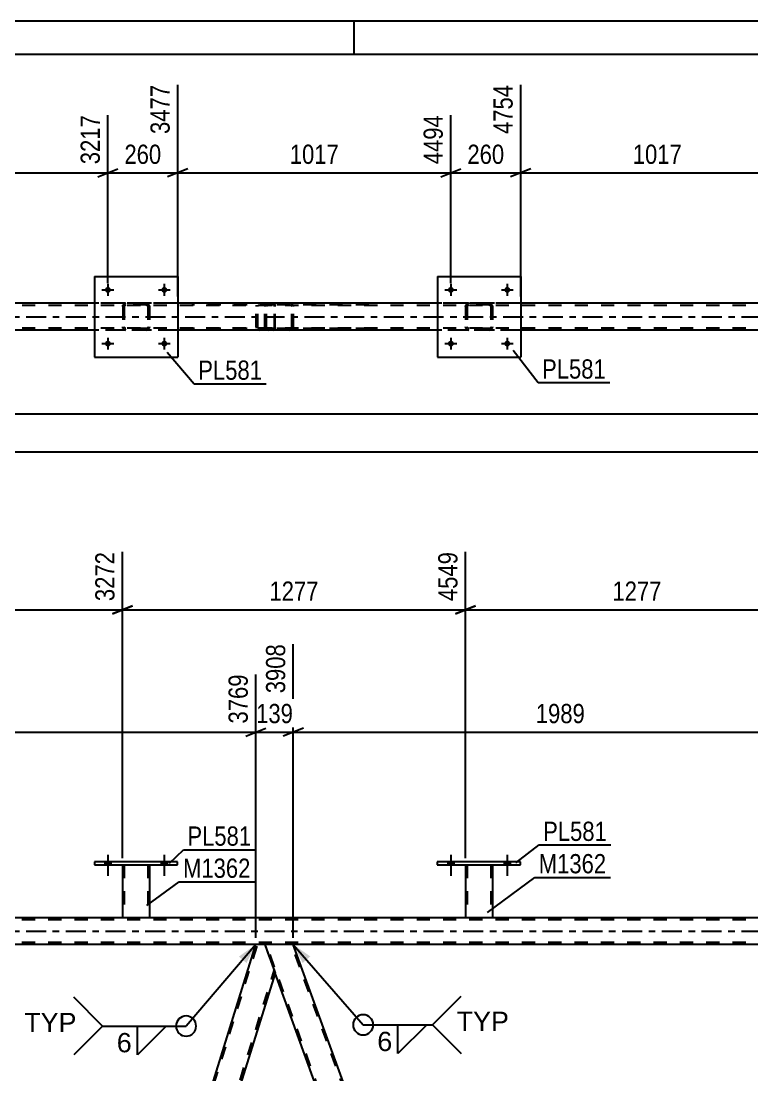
# Model space of a CAD drawing. Header units: millimetres. Extents: x 0 to 841, y 0 to 594.
# Drawn here: x 161.4 to 270.2, y 437.1 to 594 of the extents above; entities that cross this region are included whole.
import ezdxf

# ---------------------------------------------------------------- set-up
doc = ezdxf.new("R2010")
doc.units = ezdxf.units.MM
doc.linetypes.add('DXK_LINE_DOT2', pattern=[3.9198, 1.9599, -1.9599])
doc.linetypes.add('DXK_LINE_DOT3', pattern=[5.9187, 2.979, -0.9799, 0.9799, -0.9799])
doc.styles.add('Arial', font='ARIAL.TTF', dxfattribs={"height": 0.2})
doc.styles.add('Arial Narrow', font='ARIALN.TTF', dxfattribs={"height": 0.2})

# ---------------------------------------------------------------- blocks, each defined once
blk = doc.blocks.new('Unknown-814735532-1133')
at = {"color": 5, "linetype": 'Continuous'}
for p, q in [((841, 594), (0, 594)), ((211, 589), (211, 594)), ((836, 589), (5, 589))]:
    blk.add_line(p, q, dxfattribs=at)
blk = doc.blocks.new('Bolt-814735532-5143 - 5134')
at = {"linetype": 'Continuous'}
for points in [[(225.83, 545.99, -1), (224.95, 545.99, -1)], [(234.23, 545.99, -1), (233.35, 545.99, -1)]]:
    blk.add_hatch(color=1, dxfattribs=at).paths.add_polyline_path(points)
at = {"color": 1, "linetype": 'Continuous'}
for p, q in [((224.51, 545.99), (226.27, 545.99)), ((225.39, 546.87), (225.39, 545.11)), ((232.91, 545.99), (234.67, 545.99)), ((233.79, 546.87), (233.79, 545.11))]:
    blk.add_line(p, q, dxfattribs=at)
blk = doc.blocks.new('Bolt-814735532-5140 - 5134')
at = {"linetype": 'Continuous'}
for points in [[(174.75, 553.99, -1), (173.87, 553.99, -1)], [(183.15, 553.99, -1), (182.27, 553.99, -1)]]:
    blk.add_hatch(color=1, dxfattribs=at).paths.add_polyline_path(points)
at = {"color": 1, "linetype": 'Continuous'}
for p, q in [((173.43, 553.99), (175.19, 553.99)), ((174.31, 554.87), (174.31, 553.11)), ((181.83, 553.99), (183.59, 553.99)), ((182.71, 554.87), (182.71, 553.11))]:
    blk.add_line(p, q, dxfattribs=at)
blk = doc.blocks.new('Bolt-814735532-5141 - 5134')
at = {"linetype": 'Continuous'}
for points in [[(174.75, 545.99, -1), (173.87, 545.99, -1)], [(183.15, 545.99, -1), (182.27, 545.99, -1)]]:
    blk.add_hatch(color=1, dxfattribs=at).paths.add_polyline_path(points)
at = {"color": 1, "linetype": 'Continuous'}
for p, q in [((173.43, 545.99), (175.19, 545.99)), ((174.31, 546.87), (174.31, 545.11)), ((181.83, 545.99), (183.59, 545.99)), ((182.71, 546.87), (182.71, 545.11))]:
    blk.add_line(p, q, dxfattribs=at)
blk = doc.blocks.new('Bolt-814735532-5142 - 5134')
at = {"linetype": 'Continuous'}
for points in [[(225.83, 553.99, -1), (224.95, 553.99, -1)], [(234.23, 553.99, -1), (233.35, 553.99, -1)]]:
    blk.add_hatch(color=1, dxfattribs=at).paths.add_polyline_path(points)
at = {"color": 1, "linetype": 'Continuous'}
for p, q in [((224.51, 553.99), (226.27, 553.99)), ((225.39, 554.87), (225.39, 553.11)), ((232.91, 553.99), (234.67, 553.99)), ((233.79, 554.87), (233.79, 553.11))]:
    blk.add_line(p, q, dxfattribs=at)
blk = doc.blocks.new('Part-814735532-5180 - 5134')
at = {"color": 2, "linetype": 'Continuous'}
for p, q in [((172.31, 555.99), (172.31, 543.99)), ((172.31, 555.99), (184.71, 555.99)), ((184.71, 555.99), (184.71, 543.99)), ((172.31, 543.99), (184.71, 543.99))]:
    blk.add_line(p, q, dxfattribs=at)
blk = doc.blocks.new('Part-814735532-5181 - 5134')
at = {"color": 7, "linetype": 'DXK_LINE_DOT2'}
for p, q in [((176.51, 551.51), (176.55, 551.69)), ((176.55, 551.69), (176.51, 551.51)), ((176.51, 551.51), (176.51, 548.47)), ((176.75, 551.51), (176.77, 551.6)), ((176.75, 551.51), (176.75, 548.47)), ((176.77, 551.6), (176.82, 551.68)), ((176.81, 551.95), (176.99, 551.99)), ((176.99, 551.99), (176.81, 551.95)), ((176.82, 551.68), (176.9, 551.73)), ((176.9, 551.73), (176.99, 551.75)), ((180.03, 551.99), (176.99, 551.99)), ((180.03, 551.75), (176.99, 551.75)), ((180.03, 551.99), (180.22, 551.95)), ((180.22, 551.95), (180.03, 551.99)), ((180.03, 551.75), (180.12, 551.73)), ((180.12, 551.73), (180.2, 551.68)), ((180.2, 551.68), (180.25, 551.6)), ((180.25, 551.6), (180.27, 551.51)), ((180.27, 551.51), (180.27, 548.47)), ((180.48, 551.69), (180.51, 551.51)), ((180.51, 551.51), (180.48, 551.69)), ((180.51, 551.51), (180.51, 548.47)), ((176.55, 548.28), (176.51, 548.47)), ((176.51, 548.47), (176.55, 548.28)), ((176.77, 548.37), (176.75, 548.47)), ((176.82, 548.3), (176.77, 548.37)), ((176.99, 547.99), (176.81, 548.02)), ((176.81, 548.02), (176.99, 547.99)), ((176.9, 548.24), (176.82, 548.3)), ((176.99, 548.23), (176.9, 548.24)), ((180.03, 548.23), (176.99, 548.23)), ((180.03, 547.99), (176.99, 547.99)), ((180.12, 548.24), (180.03, 548.23)), ((180.22, 548.02), (180.03, 547.99)), ((180.03, 547.99), (180.22, 548.02)), ((180.2, 548.3), (180.12, 548.24)), ((180.25, 548.37), (180.2, 548.3)), ((180.27, 548.47), (180.25, 548.37)), ((180.51, 548.47), (180.48, 548.28)), ((180.48, 548.28), (180.51, 548.47))]:
    blk.add_line(p, q, dxfattribs=at)
at = {"color": 7, "linetype": 'DXK_LINE_DOT3'}
blk.add_line((178.51, 549.99), (178.51, 549.99), dxfattribs=at)
at = {"color": 7, "linetype": 'DXK_LINE_DOT2'}
for centre, start, end in [((176.99, 551.51), 112.5, 157.5), ((176.99, 551.51), 112.5, 157.5), ((180.03, 551.51), 22.5, 67.5), ((180.03, 551.51), 22.5, 67.5), ((176.99, 548.47), 202.5, 247.5), ((176.99, 548.47), 202.5, 247.5), ((180.03, 548.47), 292.5, 337.5), ((180.03, 548.47), 292.5, 337.5)]:
    blk.add_arc(centre, 0.48, start, end, dxfattribs=at)
blk = doc.blocks.new('Part-814735532-5186 - 5134')
at = {"color": 2, "linetype": 'Continuous'}
for p, q in [((223.39, 555.99), (223.39, 543.99)), ((223.39, 555.99), (235.79, 555.99)), ((235.79, 555.99), (235.79, 543.99)), ((223.39, 543.99), (235.79, 543.99))]:
    blk.add_line(p, q, dxfattribs=at)
blk = doc.blocks.new('Part-814735532-5187 - 5134')
at = {"color": 7, "linetype": 'DXK_LINE_DOT2'}
for p, q in [((227.59, 551.51), (227.63, 551.69)), ((227.63, 551.69), (227.59, 551.51)), ((227.59, 551.51), (227.59, 548.47)), ((227.83, 551.51), (227.85, 551.6)), ((227.83, 551.51), (227.83, 548.47)), ((227.85, 551.6), (227.9, 551.68)), ((227.89, 551.95), (228.07, 551.99)), ((228.07, 551.99), (227.89, 551.95)), ((227.9, 551.68), (227.98, 551.73)), ((227.98, 551.73), (228.07, 551.75)), ((231.11, 551.99), (228.07, 551.99)), ((231.11, 551.75), (228.07, 551.75)), ((231.11, 551.99), (231.3, 551.95)), ((231.3, 551.95), (231.11, 551.99)), ((231.11, 551.75), (231.2, 551.73)), ((231.2, 551.73), (231.28, 551.68)), ((231.28, 551.68), (231.33, 551.6)), ((231.33, 551.6), (231.35, 551.51)), ((231.35, 551.51), (231.35, 548.47)), ((231.56, 551.69), (231.59, 551.51)), ((231.59, 551.51), (231.56, 551.69)), ((231.59, 551.51), (231.59, 548.47)), ((227.63, 548.28), (227.59, 548.47)), ((227.59, 548.47), (227.63, 548.28)), ((227.85, 548.37), (227.83, 548.47)), ((227.9, 548.3), (227.85, 548.37)), ((228.07, 547.99), (227.89, 548.02)), ((227.89, 548.02), (228.07, 547.99)), ((227.98, 548.24), (227.9, 548.3)), ((228.07, 548.23), (227.98, 548.24)), ((231.11, 548.23), (228.07, 548.23)), ((231.11, 547.99), (228.07, 547.99)), ((231.2, 548.24), (231.11, 548.23)), ((231.3, 548.02), (231.11, 547.99)), ((231.11, 547.99), (231.3, 548.02)), ((231.28, 548.3), (231.2, 548.24)), ((231.33, 548.37), (231.28, 548.3)), ((231.35, 548.47), (231.33, 548.37)), ((231.59, 548.47), (231.56, 548.28)), ((231.56, 548.28), (231.59, 548.47))]:
    blk.add_line(p, q, dxfattribs=at)
at = {"color": 7, "linetype": 'DXK_LINE_DOT3'}
blk.add_line((229.59, 549.99), (229.59, 549.99), dxfattribs=at)
at = {"color": 7, "linetype": 'DXK_LINE_DOT2'}
for centre, start, end in [((228.07, 551.51), 112.5, 157.5), ((228.07, 551.51), 112.5, 157.5), ((231.11, 551.51), 22.5, 67.5), ((231.11, 551.51), 22.5, 67.5), ((228.07, 548.47), 202.5, 247.5), ((228.07, 548.47), 202.5, 247.5), ((231.11, 548.47), 292.5, 337.5), ((231.11, 548.47), 292.5, 337.5)]:
    blk.add_arc(centre, 0.48, start, end, dxfattribs=at)
blk = doc.blocks.new('Part-814735532-5269 - 5134')
at = {"color": 7, "linetype": 'DXK_LINE_DOT2'}
for p, q in [((198.96, 551.99), (186.81, 551.99)), ((198.96, 551.75), (186.81, 551.75)), ((196.39, 551.59), (196.37, 551.51)), ((196.37, 548.47), (196.37, 551.51)), ((196.41, 551.69), (196.39, 551.59)), ((196.62, 551.51), (196.64, 551.6)), ((196.62, 548.47), (196.62, 551.51)), ((196.64, 551.6), (196.69, 551.68)), ((196.87, 551.99), (196.68, 551.95)), ((196.69, 551.68), (196.77, 551.73)), ((196.77, 551.73), (196.87, 551.75)), ((197.69, 551.99), (197.69, 551.75)), ((199.07, 551.95), (198.96, 551.99)), ((198.96, 551.75), (199.01, 551.73)), ((199.01, 551.73), (199.06, 551.68)), ((199.06, 551.68), (199.09, 551.6)), ((199.15, 551.84), (199.07, 551.95)), ((199.09, 551.6), (199.1, 551.51)), ((199.1, 548.47), (199.1, 551.51)), ((199.21, 551.69), (199.15, 551.84)), ((199.23, 551.51), (199.21, 551.69)), ((199.23, 548.47), (199.23, 551.51)), ((198.96, 548.23), (186.81, 548.23)), ((198.96, 547.99), (186.81, 547.99)), ((196.37, 548.47), (196.39, 548.38)), ((196.39, 548.38), (196.41, 548.28)), ((196.63, 548.4), (196.62, 548.47)), ((196.64, 548.37), (196.63, 548.4)), ((196.69, 548.3), (196.64, 548.37)), ((196.68, 548.02), (196.87, 547.99)), ((196.77, 548.24), (196.69, 548.3)), ((196.87, 548.23), (196.77, 548.24)), ((197.69, 547.99), (197.69, 548.23)), ((199.01, 548.24), (198.96, 548.23)), ((198.96, 547.99), (199.07, 548.02)), ((199.06, 548.3), (199.01, 548.24)), ((199.09, 548.37), (199.06, 548.3)), ((199.07, 548.02), (199.15, 548.13)), ((199.1, 548.47), (199.09, 548.37)), ((199.15, 548.13), (199.21, 548.28)), ((199.21, 548.28), (199.23, 548.47))]:
    blk.add_line(p, q, dxfattribs=at)
blk = doc.blocks.new('Part-814735532-5282 - 5134')
at = {"color": 7, "linetype": 'DXK_LINE_DOT2'}
for p, q in [((197.7, 551.59), (197.69, 551.51)), ((197.69, 548.47), (197.69, 551.51)), ((197.73, 551.69), (197.7, 551.59)), ((197.94, 551.51), (197.96, 551.6)), ((197.94, 548.47), (197.94, 551.51)), ((197.96, 551.6), (198.02, 551.68)), ((198.2, 551.99), (198, 551.95)), ((198.02, 551.68), (198.1, 551.73)), ((198.1, 551.73), (198.2, 551.75)), ((213.19, 551.99), (198.2, 551.99)), ((213.19, 551.75), (198.2, 551.75)), ((201.63, 551.95), (201.43, 551.99)), ((201.43, 551.75), (201.53, 551.73)), ((201.53, 551.73), (201.61, 551.68)), ((201.61, 551.68), (201.67, 551.6)), ((201.67, 551.6), (201.69, 551.51)), ((201.69, 548.47), (201.69, 551.51)), ((201.93, 551.59), (201.9, 551.69)), ((201.94, 551.51), (201.93, 551.59)), ((201.94, 548.47), (201.94, 551.51)), ((197.69, 548.47), (197.7, 548.38)), ((197.7, 548.38), (197.73, 548.28)), ((197.96, 548.4), (197.94, 548.47)), ((197.96, 548.37), (197.96, 548.4)), ((198.02, 548.3), (197.96, 548.37)), ((198, 548.02), (198.2, 547.99)), ((198.1, 548.24), (198.02, 548.3)), ((198.2, 548.23), (198.1, 548.24)), ((213.19, 548.23), (198.2, 548.23)), ((213.19, 547.99), (198.2, 547.99)), ((201.53, 548.24), (201.43, 548.23)), ((201.43, 547.99), (201.63, 548.02)), ((201.61, 548.3), (201.53, 548.24)), ((201.67, 548.37), (201.61, 548.3)), ((201.67, 548.4), (201.69, 548.47)), ((201.67, 548.37), (201.67, 548.4)), ((201.9, 548.28), (201.93, 548.38)), ((201.93, 548.38), (201.94, 548.47))]:
    blk.add_line(p, q, dxfattribs=at)
for centre, start, end in [((201.45, 551.48), 24.32, 69.2417), ((201.45, 548.49), 290.7583, 335.68)]:
    blk.add_arc(centre, 0.496, start, end, dxfattribs=at)
blk = doc.blocks.new('Part-814735532-5334 - 5134')
at = {"color": 7, "linetype": 'DXK_LINE_DOT2'}
for p, q in [((767.13, 551.67), (102.95, 551.67)), ((767.13, 551.99), (121.23, 551.99)), ((184.71, 551.99), (172.31, 551.99)), ((235.79, 551.99), (223.39, 551.99)), ((767.13, 548.31), (102.95, 548.31)), ((763.89, 547.99), (102.95, 547.99)), ((184.71, 547.99), (172.31, 547.99)), ((235.79, 547.99), (223.39, 547.99))]:
    blk.add_line(p, q, dxfattribs=at)
at = {"color": 2, "linetype": 'Continuous'}
for p, q in [((172.31, 551.99), (133.63, 551.99)), ((223.39, 551.99), (184.71, 551.99)), ((274.47, 551.99), (235.79, 551.99)), ((172.31, 547.99), (133.63, 547.99)), ((223.39, 547.99), (184.71, 547.99)), ((274.47, 547.99), (235.79, 547.99))]:
    blk.add_line(p, q, dxfattribs=at)
at = {"color": 7, "linetype": 'DXK_LINE_DOT3'}
blk.add_line((102.95, 549.99), (767.13, 549.99), dxfattribs=at)
blk = doc.blocks.new('Bolt-814735532-3307 - 3299')
at = {"linetype": 'Continuous'}
for points in [[(224.93, 468.39), (225.81, 468.39), (225.81, 468.87), (224.93, 468.87)], [(233.33, 468.39), (234.21, 468.39), (234.21, 468.87), (233.33, 468.87)]]:
    blk.add_hatch(color=1, dxfattribs=at).paths.add_polyline_path(points)
at = {"color": 1, "linetype": 'Continuous'}
for p, q in [((225.37, 469.87), (225.37, 466.75)), ((233.77, 469.87), (233.77, 466.75)), ((224.93, 468.87), (224.93, 468.39)), ((225.81, 468.87), (225.81, 468.39)), ((233.33, 468.87), (233.33, 468.39)), ((234.21, 468.87), (234.21, 468.39))]:
    blk.add_line(p, q, dxfattribs=at)
blk = doc.blocks.new('Part-814735532-3373 - 3299')
at = {"color": 2, "linetype": 'Continuous'}
for p, q in [((172.29, 468.87), (172.29, 468.39)), ((184.69, 468.87), (172.29, 468.87)), ((172.29, 468.39), (184.69, 468.39)), ((184.69, 468.39), (184.69, 468.87))]:
    blk.add_line(p, q, dxfattribs=at)
blk = doc.blocks.new('Part-814735532-3383 - 3299')
at = {"color": 2, "linetype": 'Continuous'}
for p, q in [((223.37, 468.87), (223.37, 468.39)), ((235.77, 468.87), (223.37, 468.87)), ((223.37, 468.39), (235.77, 468.39)), ((235.77, 468.39), (235.77, 468.87))]:
    blk.add_line(p, q, dxfattribs=at)
blk = doc.blocks.new('Bolt-814735532-3305 - 3299')
at = {"linetype": 'Continuous'}
for points in [[(173.85, 468.39), (174.73, 468.39), (174.73, 468.87), (173.85, 468.87)], [(182.25, 468.39), (183.13, 468.39), (183.13, 468.87), (182.25, 468.87)]]:
    blk.add_hatch(color=1, dxfattribs=at).paths.add_polyline_path(points)
at = {"color": 1, "linetype": 'Continuous'}
for p, q in [((174.29, 469.87), (174.29, 466.75)), ((182.69, 469.87), (182.69, 466.75)), ((173.85, 468.87), (173.85, 468.39)), ((174.73, 468.87), (174.73, 468.39)), ((182.25, 468.87), (182.25, 468.39)), ((183.13, 468.87), (183.13, 468.39))]:
    blk.add_line(p, q, dxfattribs=at)
blk = doc.blocks.new('Bolt-814735532-3306 - 3299')
at = {"linetype": 'Continuous'}
for points in [[(173.85, 468.39), (174.73, 468.39), (174.73, 468.87), (173.85, 468.87)], [(182.25, 468.39), (183.13, 468.39), (183.13, 468.87), (182.25, 468.87)]]:
    blk.add_hatch(color=1, dxfattribs=at).paths.add_polyline_path(points)
at = {"color": 1, "linetype": 'Continuous'}
for p, q in [((174.29, 469.87), (174.29, 466.75)), ((182.69, 469.87), (182.69, 466.75)), ((173.85, 468.87), (173.85, 468.39)), ((174.73, 468.87), (174.73, 468.39)), ((182.25, 468.87), (182.25, 468.39)), ((183.13, 468.87), (183.13, 468.39))]:
    blk.add_line(p, q, dxfattribs=at)
blk = doc.blocks.new('Bolt-814735532-3308 - 3299')
at = {"linetype": 'Continuous'}
for points in [[(224.93, 468.39), (225.81, 468.39), (225.81, 468.87), (224.93, 468.87)], [(233.33, 468.39), (234.21, 468.39), (234.21, 468.87), (233.33, 468.87)]]:
    blk.add_hatch(color=1, dxfattribs=at).paths.add_polyline_path(points)
at = {"color": 1, "linetype": 'Continuous'}
for p, q in [((225.37, 469.87), (225.37, 466.75)), ((233.77, 469.87), (233.77, 466.75)), ((224.93, 468.87), (224.93, 468.39)), ((225.81, 468.87), (225.81, 468.39)), ((233.33, 468.87), (233.33, 468.39)), ((234.21, 468.87), (234.21, 468.39))]:
    blk.add_line(p, q, dxfattribs=at)
blk = doc.blocks.new('Part-814735532-3378 - 3299')
at = {"color": 2, "linetype": 'Continuous'}
for p, q in [((176.49, 468.39), (176.49, 460.55)), ((180.49, 468.39), (180.49, 460.55)), ((176.49, 460.55), (180.49, 460.55))]:
    blk.add_line(p, q, dxfattribs=at)
at = {"color": 7, "linetype": 'DXK_LINE_DOT2'}
for p, q in [((176.49, 468.39), (180.49, 468.39)), ((176.49, 468.39), (176.49, 468.39)), ((176.49, 468.39), (176.49, 468.39)), ((176.73, 468.39), (176.73, 460.55)), ((180.25, 468.39), (180.25, 460.55)), ((180.49, 468.39), (180.49, 468.39)), ((180.49, 468.39), (180.49, 468.39)), ((180.19, 460.55), (180.23, 460.55)), ((180.19, 460.55), (180.23, 460.55)), ((180.23, 460.55), (180.25, 460.55)), ((180.23, 460.55), (180.25, 460.55))]:
    blk.add_line(p, q, dxfattribs=at)
blk = doc.blocks.new('Part-814735532-3388 - 3299')
at = {"color": 2, "linetype": 'Continuous'}
for p, q in [((227.57, 468.39), (227.57, 460.55)), ((231.57, 468.39), (231.57, 460.55)), ((227.57, 460.55), (231.57, 460.55))]:
    blk.add_line(p, q, dxfattribs=at)
at = {"color": 7, "linetype": 'DXK_LINE_DOT2'}
for p, q in [((227.57, 468.39), (231.57, 468.39)), ((227.57, 468.39), (227.57, 468.39)), ((227.57, 468.39), (227.57, 468.39)), ((227.81, 468.39), (227.81, 460.55)), ((231.33, 468.39), (231.33, 460.55)), ((231.57, 468.39), (231.57, 468.39)), ((231.57, 468.39), (231.57, 468.39)), ((231.27, 460.55), (231.31, 460.55)), ((231.27, 460.55), (231.31, 460.55)), ((231.31, 460.55), (231.33, 460.55)), ((231.31, 460.55), (231.33, 460.55))]:
    blk.add_line(p, q, dxfattribs=at)
blk = doc.blocks.new('Part-814735532-3617 - 3299')
at = {"color": 7, "linetype": 'DXK_LINE_DOT2'}
for p, q in [((281.73, 456.54), (244.91, 338.42)), ((284.21, 452.67), (247.63, 335.32)), ((245.19, 340.14), (244.78, 338.79)), ((249.38, 340.14), (247.88, 335.32)), ((246.04, 335.32), (244.78, 338.79)), ((247.88, 335.32), (246.04, 335.32))]:
    blk.add_line(p, q, dxfattribs=at)
at = {"color": 2, "linetype": 'Continuous'}
for p, q in [((281.48, 456.54), (245.19, 340.14)), ((282.8, 456.54), (281.48, 456.54)), ((284.34, 452.29), (282.8, 456.54)), ((284.34, 452.29), (249.38, 340.14))]:
    blk.add_line(p, q, dxfattribs=at)
blk = doc.blocks.new('Part-814735532-3607 - 3299')
at = {"color": 2, "linetype": 'Continuous'}
for p, q in [((159.64, 338.79), (196.34, 456.54)), ((197.66, 456.54), (196.34, 456.54)), ((197.66, 456.54), (199.21, 452.29)), ((199.21, 452.29), (162.75, 335.32)), ((160.9, 335.32), (159.64, 338.79))]:
    blk.add_line(p, q, dxfattribs=at)
at = {"color": 7, "linetype": 'DXK_LINE_DOT2'}
for p, q in [((159.78, 338.42), (196.6, 456.54)), ((162.5, 335.32), (199.07, 452.67)), ((160.9, 335.32), (162.75, 335.32))]:
    blk.add_line(p, q, dxfattribs=at)
blk = doc.blocks.new('Part-814735532-3633 - 3299')
at = {"color": 2, "linetype": 'Continuous'}
for p, q in [((102.93, 460.54), (767.11, 460.54)), ((196.34, 456.54), (116.78, 456.54)), ((281.48, 456.54), (201.92, 456.54))]:
    blk.add_line(p, q, dxfattribs=at)
at = {"color": 7, "linetype": 'DXK_LINE_DOT2'}
for p, q in [((767.11, 460.22), (102.93, 460.22)), ((767.11, 456.86), (102.93, 456.86)), ((201.92, 456.54), (196.34, 456.54))]:
    blk.add_line(p, q, dxfattribs=at)
at = {"color": 7, "linetype": 'DXK_LINE_DOT3'}
blk.add_line((102.93, 458.54), (767.11, 458.54), dxfattribs=at)
blk = doc.blocks.new('Part-814735532-3612 - 3299')
at = {"color": 2, "linetype": 'Continuous'}
for p, q in [((201.92, 456.54), (197.66, 456.54)), ((244.29, 340.14), (201.92, 456.54)), ((240.03, 340.14), (199.21, 452.29))]:
    blk.add_line(p, q, dxfattribs=at)
at = {"color": 7, "linetype": 'DXK_LINE_DOT2'}
for p, q in [((197.66, 456.54), (199.21, 452.29)), ((242.04, 335.32), (197.92, 456.54)), ((245.78, 335.32), (201.66, 456.54)), ((241.78, 335.32), (240.03, 340.14)), ((246.04, 335.32), (244.29, 340.14)), ((246.04, 335.32), (241.78, 335.32))]:
    blk.add_line(p, q, dxfattribs=at)
blk = doc.blocks.new('StraightDimension-814735532-9616 - 5134')
at = {"color": 7, "linetype": 'Continuous'}
for p, q in [((235.79, 552.99), (235.79, 584.5)), ((276.47, 554.99), (276.47, 580)), ((237.29, 571.99), (234.29, 570.79)), ((235.79, 571.39), (276.47, 571.39)), ((274.97, 570.79), (277.97, 571.99))]:
    blk.add_line(p, q, dxfattribs=at)
at = {"color": 0, "linetype": 'Continuous'}
blk.add_wipeout([(275.87, 580.6), (271.67, 580.6), (271.67, 572.09), (275.87, 572.09)], dxfattribs=at)
at = {"color": 0}
blk.add_wipeout([(260.39, 572.14), (260.39, 576.34), (251.88, 576.34), (251.88, 572.14)], dxfattribs=at)
at = {"color": 3, "linetype": 'Continuous', "style": 'Arial Narrow'}
blk.add_text('5771', height=2.863, rotation=90.0002, dxfattribs=at).set_placement((275.27, 572.69))
at = {"color": 3, "style": 'Arial Narrow'}
blk.add_text('1017', height=2.863, dxfattribs=at).set_placement((252.48, 572.74))
blk = doc.blocks.new('StraightDimension-814735532-9620 - 5134')
at = {"color": 7, "linetype": 'Continuous'}
for p, q in [((133.63, 552.99), (133.63, 584.5)), ((174.31, 554.99), (174.31, 580)), ((135.13, 571.99), (132.13, 570.79)), ((133.63, 571.39), (174.31, 571.39)), ((172.81, 570.79), (175.81, 571.99))]:
    blk.add_line(p, q, dxfattribs=at)
at = {"color": 0, "linetype": 'Continuous'}
blk.add_wipeout([(173.71, 580.6), (169.51, 580.6), (169.51, 572.09), (173.71, 572.09)], dxfattribs=at)
at = {"color": 0}
blk.add_wipeout([(158.23, 572.14), (158.23, 576.34), (149.72, 576.34), (149.72, 572.14)], dxfattribs=at)
at = {"color": 3, "linetype": 'Continuous', "style": 'Arial Narrow'}
blk.add_text('3217', height=2.863, rotation=90.0002, dxfattribs=at).set_placement((173.11, 572.69))
at = {"color": 3, "style": 'Arial Narrow'}
blk.add_text('1017', height=2.863, dxfattribs=at).set_placement((150.32, 572.74))
blk = doc.blocks.new('StraightDimension-814735532-8948 - 5134')
at = {"color": 7, "linetype": 'Continuous'}
blk.add_line((61.03, 535.52), (767.13, 535.52), dxfattribs=at)
blk = doc.blocks.new('StraightDimension-814735532-9617 - 5134')
at = {"color": 7, "linetype": 'Continuous'}
for p, q in [((235.79, 552.99), (235.79, 584.5)), ((225.39, 554.99), (225.39, 580)), ((223.89, 570.79), (226.89, 571.99)), ((225.39, 571.39), (235.79, 571.39)), ((237.29, 571.99), (234.29, 570.79))]:
    blk.add_line(p, q, dxfattribs=at)
at = {"color": 0}
blk.add_wipeout([(233.94, 572.14), (233.94, 576.34), (227.25, 576.34), (227.25, 572.14)], dxfattribs=at)
at = {"color": 3, "style": 'Arial Narrow'}
blk.add_text('260', height=2.863, dxfattribs=at).set_placement((227.85, 572.74))
at = {"color": 0, "linetype": 'Continuous'}
blk.add_wipeout([(235.19, 585.1), (230.99, 585.1), (230.99, 576.59), (235.19, 576.59)], dxfattribs=at)
at = {"color": 3, "linetype": 'Continuous', "style": 'Arial Narrow'}
blk.add_text('4754', height=2.863, rotation=90.0002, dxfattribs=at).set_placement((234.59, 577.19))
blk = doc.blocks.new('StraightDimension-814735532-9618 - 5134')
at = {"color": 7, "linetype": 'Continuous'}
for p, q in [((184.71, 552.99), (184.71, 584.5)), ((225.39, 554.99), (225.39, 580)), ((186.21, 571.99), (183.21, 570.79)), ((184.71, 571.39), (225.39, 571.39)), ((223.89, 570.79), (226.89, 571.99))]:
    blk.add_line(p, q, dxfattribs=at)
at = {"color": 0, "linetype": 'Continuous'}
blk.add_wipeout([(224.79, 580.6), (220.59, 580.6), (220.59, 572.09), (224.79, 572.09)], dxfattribs=at)
at = {"color": 0}
blk.add_wipeout([(209.31, 572.14), (209.31, 576.34), (200.8, 576.34), (200.8, 572.14)], dxfattribs=at)
at = {"color": 3, "linetype": 'Continuous', "style": 'Arial Narrow'}
blk.add_text('4494', height=2.863, rotation=90.0002, dxfattribs=at).set_placement((224.19, 572.69))
at = {"color": 3, "style": 'Arial Narrow'}
blk.add_text('1017', height=2.863, dxfattribs=at).set_placement((201.4, 572.74))
blk = doc.blocks.new('StraightDimension-814735532-9619 - 5134')
at = {"color": 7, "linetype": 'Continuous'}
for p, q in [((184.71, 552.99), (184.71, 584.5)), ((174.31, 554.99), (174.31, 580)), ((172.81, 570.79), (175.81, 571.99)), ((174.31, 571.39), (184.71, 571.39)), ((186.21, 571.99), (183.21, 570.79))]:
    blk.add_line(p, q, dxfattribs=at)
at = {"color": 0}
blk.add_wipeout([(182.85, 572.14), (182.85, 576.34), (176.17, 576.34), (176.17, 572.14)], dxfattribs=at)
at = {"color": 3, "style": 'Arial Narrow'}
blk.add_text('260', height=2.863, dxfattribs=at).set_placement((176.77, 572.74))
at = {"color": 0, "linetype": 'Continuous'}
blk.add_wipeout([(184.11, 585.1), (179.91, 585.1), (179.91, 576.59), (184.11, 576.59)], dxfattribs=at)
at = {"color": 3, "linetype": 'Continuous', "style": 'Arial Narrow'}
blk.add_text('3477', height=2.863, rotation=90.0002, dxfattribs=at).set_placement((183.51, 577.19))
blk = doc.blocks.new('StraightDimension-814735532-12171 - 5134')
at = {"color": 7, "linetype": 'Continuous'}
blk.add_line((60.39, 529.89), (767.77, 529.89), dxfattribs=at)
blk = doc.blocks.new('StraightDimension-814735532-4281 - 3299')
at = {"color": 7, "linetype": 'Continuous'}
for p, q in [((201.92, 457.54), (201.92, 501.25)), ((281.48, 457.54), (281.48, 496.75)), ((203.42, 488.74), (200.42, 487.54)), ((201.92, 488.14), (281.48, 488.14)), ((279.98, 487.54), (282.98, 488.74))]:
    blk.add_line(p, q, dxfattribs=at)
at = {"color": 0, "linetype": 'Continuous'}
blk.add_wipeout([(280.88, 497.35), (276.68, 497.35), (276.68, 488.84), (280.88, 488.84)], dxfattribs=at)
at = {"color": 0}
blk.add_wipeout([(245.95, 488.89), (245.95, 493.09), (237.44, 493.09), (237.44, 488.89)], dxfattribs=at)
at = {"color": 3, "linetype": 'Continuous', "style": 'Arial Narrow'}
blk.add_text('5897', height=2.863, rotation=90.0002, dxfattribs=at).set_placement((280.28, 489.44))
at = {"color": 3, "style": 'Arial Narrow'}
blk.add_text('1989', height=2.863, dxfattribs=at).set_placement((238.04, 489.49))
blk = doc.blocks.new('StraightDimension-814735532-8023 - 3299')
at = {"color": 7, "linetype": 'Continuous'}
for p, q in [((227.57, 469.39), (227.57, 514.97)), ((278.65, 469.39), (278.65, 514.97)), ((229.07, 506.96), (226.07, 505.76)), ((277.15, 505.76), (280.15, 506.96)), ((227.57, 506.36), (278.65, 506.36))]:
    blk.add_line(p, q, dxfattribs=at)
at = {"color": 0, "linetype": 'Continuous'}
blk.add_wipeout([(278.05, 515.57), (273.85, 515.57), (273.85, 507.06), (278.05, 507.06)], dxfattribs=at)
at = {"color": 0}
blk.add_wipeout([(257.36, 507.11), (257.36, 511.31), (248.85, 511.31), (248.85, 507.11)], dxfattribs=at)
at = {"color": 3, "linetype": 'Continuous', "style": 'Arial Narrow'}
blk.add_text('5826', height=2.863, rotation=90.0002, dxfattribs=at).set_placement((277.45, 507.66))
at = {"color": 3, "style": 'Arial Narrow'}
blk.add_text('1277', height=2.863, dxfattribs=at).set_placement((249.45, 507.71))
blk = doc.blocks.new('StraightDimension-814735532-4257 - 3299')
at = {"color": 7, "linetype": 'Continuous'}
for p, q in [((201.92, 457.54), (201.92, 501.25)), ((196.34, 457.54), (196.34, 496.75)), ((194.84, 487.54), (197.84, 488.74)), ((196.34, 488.14), (201.92, 488.14)), ((203.42, 488.74), (200.42, 487.54))]:
    blk.add_line(p, q, dxfattribs=at)
at = {"color": 0}
blk.add_wipeout([(202.47, 488.89), (202.47, 493.09), (195.79, 493.09), (195.79, 488.89)], dxfattribs=at)
at = {"color": 3, "style": 'Arial Narrow'}
blk.add_text('139', height=2.863, dxfattribs=at).set_placement((196.39, 489.49))
at = {"color": 0, "linetype": 'Continuous'}
blk.add_wipeout([(201.32, 501.85), (197.12, 501.85), (197.12, 493.34), (201.32, 493.34)], dxfattribs=at)
at = {"color": 3, "linetype": 'Continuous', "style": 'Arial Narrow'}
blk.add_text('3908', height=2.863, rotation=90.0002, dxfattribs=at).set_placement((200.72, 493.94))
blk = doc.blocks.new('StraightDimension-814735532-4576 - 3299')
at = {"color": 7, "linetype": 'Continuous'}
for p, q in [((112.53, 457.54), (112.53, 496.75)), ((196.34, 457.54), (196.34, 496.75)), ((114.03, 488.74), (111.03, 487.54)), ((112.53, 488.14), (196.34, 488.14)), ((194.84, 487.54), (197.84, 488.74))]:
    blk.add_line(p, q, dxfattribs=at)
at = {"color": 0, "linetype": 'Continuous'}
blk.add_wipeout([(195.74, 497.35), (191.54, 497.35), (191.54, 488.84), (195.74, 488.84)], dxfattribs=at)
at = {"color": 0}
blk.add_wipeout([(158.69, 488.89), (158.69, 493.09), (150.18, 493.09), (150.18, 488.89)], dxfattribs=at)
at = {"color": 3, "linetype": 'Continuous', "style": 'Arial Narrow'}
blk.add_text('3769', height=2.863, rotation=90.0002, dxfattribs=at).set_placement((195.14, 489.44))
at = {"color": 3, "style": 'Arial Narrow'}
blk.add_text('2095', height=2.863, dxfattribs=at).set_placement((150.78, 489.49))
blk = doc.blocks.new('StraightDimension-814735532-8024 - 3299')
at = {"color": 7, "linetype": 'Continuous'}
for p, q in [((176.49, 469.39), (176.49, 514.97)), ((227.57, 469.39), (227.57, 514.97)), ((177.99, 506.96), (174.99, 505.76)), ((226.07, 505.76), (229.07, 506.96)), ((176.49, 506.36), (227.57, 506.36))]:
    blk.add_line(p, q, dxfattribs=at)
at = {"color": 0, "linetype": 'Continuous'}
blk.add_wipeout([(226.97, 515.57), (222.77, 515.57), (222.77, 507.06), (226.97, 507.06)], dxfattribs=at)
at = {"color": 0}
blk.add_wipeout([(206.28, 507.11), (206.28, 511.31), (197.77, 511.31), (197.77, 507.11)], dxfattribs=at)
at = {"color": 3, "linetype": 'Continuous', "style": 'Arial Narrow'}
blk.add_text('4549', height=2.863, rotation=90.0002, dxfattribs=at).set_placement((226.37, 507.66))
at = {"color": 3, "style": 'Arial Narrow'}
blk.add_text('1277', height=2.863, dxfattribs=at).set_placement((198.37, 507.71))
blk = doc.blocks.new('StraightDimension-814735532-8025 - 3299')
at = {"color": 7, "linetype": 'Continuous'}
for p, q in [((125.41, 469.39), (125.41, 514.97)), ((176.49, 469.39), (176.49, 514.97)), ((126.91, 506.96), (123.91, 505.76)), ((174.99, 505.76), (177.99, 506.96)), ((125.41, 506.36), (176.49, 506.36))]:
    blk.add_line(p, q, dxfattribs=at)
at = {"color": 0, "linetype": 'Continuous'}
blk.add_wipeout([(175.89, 515.57), (171.69, 515.57), (171.69, 507.06), (175.89, 507.06)], dxfattribs=at)
at = {"color": 0}
blk.add_wipeout([(155.2, 507.11), (155.2, 511.31), (146.69, 511.31), (146.69, 507.11)], dxfattribs=at)
at = {"color": 3, "linetype": 'Continuous', "style": 'Arial Narrow'}
blk.add_text('3272', height=2.863, rotation=90.0002, dxfattribs=at).set_placement((175.29, 507.66))
at = {"color": 3, "style": 'Arial Narrow'}
blk.add_text('1277', height=2.863, dxfattribs=at).set_placement((147.29, 507.71))
blk = doc.blocks.new('Mark-814735532-5176 - 5134')
at = {"color": 0}
blk.add_wipeout([(197.27, 540.61), (197.27, 543.61), (187.77, 543.61), (187.77, 540.61)], dxfattribs=at)
blk.add_wipeout([(197.27, 540.61), (197.27, 543.61), (187.77, 543.61), (187.77, 540.61)], dxfattribs=at)
at = {"color": 30, "linetype": 'Continuous'}
for p, q in [((183.12, 544.71), (187.17, 540.01)), ((187.17, 540.01), (197.87, 540.01))]:
    blk.add_line(p, q, dxfattribs=at)
at = {"color": 3, "style": 'Arial Narrow'}
blk.add_text('PL581', height=2.863, dxfattribs=at).set_placement((187.77, 540.61))
blk = doc.blocks.new('Mark-814735532-5182 - 5134')
at = {"color": 0}
blk.add_wipeout([(248.47, 540.78), (248.47, 543.78), (238.97, 543.78), (238.97, 540.78)], dxfattribs=at)
blk.add_wipeout([(248.47, 540.78), (248.47, 543.78), (238.97, 543.78), (238.97, 540.78)], dxfattribs=at)
at = {"color": 30, "linetype": 'Continuous'}
for p, q in [((234.68, 545.01), (238.37, 540.18)), ((238.37, 540.18), (249.07, 540.18))]:
    blk.add_line(p, q, dxfattribs=at)
at = {"color": 3, "style": 'Arial Narrow'}
blk.add_text('PL581', height=2.863, dxfattribs=at).set_placement((238.97, 540.78))
blk = doc.blocks.new('Mark-814735532-3379 - 3299')
at = {"color": 0}
blk.add_wipeout([(248.63, 471.96), (248.63, 474.96), (239.13, 474.96), (239.13, 471.96)], dxfattribs=at)
blk.add_wipeout([(248.63, 471.96), (248.63, 474.96), (239.13, 474.96), (239.13, 471.96)], dxfattribs=at)
at = {"color": 30, "linetype": 'Continuous'}
for p, q in [((235.05, 468.7), (238.53, 471.36)), ((238.53, 471.36), (249.23, 471.36))]:
    blk.add_line(p, q, dxfattribs=at)
at = {"color": 3, "style": 'Arial Narrow'}
blk.add_text('PL581', height=2.863, dxfattribs=at).set_placement((239.13, 471.96))
blk = doc.blocks.new('Mark-814735532-3374 - 3299')
at = {"color": 0}
blk.add_wipeout([(195.55, 466.47), (195.55, 469.47), (185.5, 469.47), (185.5, 466.47)], dxfattribs=at)
blk.add_wipeout([(195.55, 466.47), (195.55, 469.47), (185.5, 469.47), (185.5, 466.47)], dxfattribs=at)
at = {"color": 30, "linetype": 'Continuous'}
for p, q in [((180.11, 462.34), (184.9, 465.87)), ((184.9, 465.87), (196.15, 465.87))]:
    blk.add_line(p, q, dxfattribs=at)
at = {"color": 3, "style": 'Arial Narrow'}
blk.add_text('M1362', height=2.863, dxfattribs=at).set_placement((185.5, 466.47))
blk = doc.blocks.new('Mark-814735532-3369 - 3299')
at = {"color": 0}
blk.add_wipeout([(195.65, 471.25), (195.65, 474.25), (186.15, 474.25), (186.15, 471.25)], dxfattribs=at)
blk.add_wipeout([(195.65, 471.25), (195.65, 474.25), (186.15, 474.25), (186.15, 471.25)], dxfattribs=at)
at = {"color": 30, "linetype": 'Continuous'}
for p, q in [((183.5, 468.66), (185.55, 470.65)), ((185.55, 470.65), (196.25, 470.65))]:
    blk.add_line(p, q, dxfattribs=at)
at = {"color": 3, "style": 'Arial Narrow'}
blk.add_text('PL581', height=2.863, dxfattribs=at).set_placement((186.15, 471.25))
blk = doc.blocks.new('Mark-814735532-3384 - 3299')
at = {"color": 0}
blk.add_wipeout([(248.54, 467.14), (248.54, 470.14), (238.48, 470.14), (238.48, 467.14)], dxfattribs=at)
blk.add_wipeout([(248.54, 467.14), (248.54, 470.14), (238.48, 470.14), (238.48, 467.14)], dxfattribs=at)
at = {"color": 30, "linetype": 'Continuous'}
for p, q in [((230.84, 461.31), (237.88, 466.54)), ((237.88, 466.54), (249.14, 466.54))]:
    blk.add_line(p, q, dxfattribs=at)
at = {"color": 3, "style": 'Arial Narrow'}
blk.add_text('M1362', height=2.863, dxfattribs=at).set_placement((238.48, 467.14))
blk = doc.blocks.new('WeldMark-814735532-5075 - 3299')
at = {"linetype": 'Continuous'}
blk.add_hatch(color=30, dxfattribs=at).paths.add_polyline_path([(193.82, 454.75), (196.34, 456.54), (194.96, 453.78)])
at = {"color": 30, "linetype": 'Continuous'}
blk.add_line((196.34, 456.54), (185.95, 444.4), dxfattribs=at)
at = {"color": 3, "linetype": 'Continuous'}
for q in [(169.24, 448.69), (169.24, 440.12)]:
    blk.add_line((173.53, 444.4), q, dxfattribs=at)
for start, end in [(90, 270), (270, 90)]:
    blk.add_arc((185.95, 444.4), 1.5, start, end, dxfattribs=at)
at = {"color": 0}
blk.add_wipeout([(178.05, 440.3), (178.05, 443.7), (175.43, 443.7), (175.43, 440.3)], dxfattribs=at)
at = {"color": 30, "linetype": 'Continuous'}
blk.add_line((173.53, 444.4), (185.95, 444.4), dxfattribs=at)
at = {"color": 3, "linetype": 'Continuous'}
for p, q in [((178.71, 444.4), (182.99, 444.4)), ((182.99, 444.4), (178.71, 440.12)), ((178.71, 440.12), (178.71, 444.4))]:
    blk.add_line(p, q, dxfattribs=at)
at = {"color": 3, "style": 'Arial'}
blk.add_text('6', height=2.87, dxfattribs=at).set_placement((175.63, 440.5))
at = {"color": 0, "linetype": 'Continuous'}
blk.add_wipeout([(169.63, 443.5), (169.63, 446.5), (161.85, 446.5), (161.85, 443.5)], dxfattribs=at)
blk.add_wipeout([(169.63, 443.5), (169.63, 446.5), (161.85, 446.5), (161.85, 443.5)], dxfattribs=at)
at = {"color": 3, "linetype": 'Continuous', "style": 'Arial'}
blk.add_text('TYP', height=2.865, dxfattribs=at).set_placement((161.85, 443.5))
blk = doc.blocks.new('WeldMark-814735532-5089 - 3299')
at = {"linetype": 'Continuous'}
blk.add_hatch(color=30, dxfattribs=at).paths.add_polyline_path([(203.32, 453.79), (201.92, 456.54), (204.45, 454.77)])
at = {"color": 30, "linetype": 'Continuous'}
blk.add_line((201.92, 456.54), (212.33, 444.58), dxfattribs=at)
at = {"color": 3, "linetype": 'Continuous'}
for q in [(226.94, 448.87), (226.94, 440.3)]:
    blk.add_line((222.65, 444.58), q, dxfattribs=at)
blk.add_arc((212.33, 444.58), 1.5, 90, 270, dxfattribs=at)
at = {"color": 0}
blk.add_wipeout([(216.85, 440.48), (216.85, 443.88), (214.23, 443.88), (214.23, 440.48)], dxfattribs=at)
at = {"color": 30, "linetype": 'Continuous'}
blk.add_line((212.33, 444.58), (222.65, 444.58), dxfattribs=at)
at = {"color": 3, "linetype": 'Continuous'}
for p, q in [((217.51, 444.58), (221.79, 444.58)), ((221.79, 444.58), (217.51, 440.3)), ((217.51, 440.3), (217.51, 444.58))]:
    blk.add_line(p, q, dxfattribs=at)
blk.add_arc((212.33, 444.58), 1.5, 270, 90, dxfattribs=at)
at = {"color": 3, "style": 'Arial'}
blk.add_text('6', height=2.87, dxfattribs=at).set_placement((214.43, 440.68))
at = {"color": 0, "linetype": 'Continuous'}
blk.add_wipeout([(234.03, 443.68), (234.03, 446.68), (226.25, 446.68), (226.25, 443.68)], dxfattribs=at)
blk.add_wipeout([(234.03, 443.68), (234.03, 446.68), (226.25, 446.68), (226.25, 443.68)], dxfattribs=at)
at = {"color": 3, "linetype": 'Continuous', "style": 'Arial'}
blk.add_text('TYP', height=2.865, dxfattribs=at).set_placement((226.25, 443.68))

msp = doc.modelspace()

# ---------------------------------------------------------------- block references
for name in ['Unknown-814735532-1133', 'Part-814735532-5180 - 5134', 'Part-814735532-5186 - 5134', 'Part-814735532-5334 - 5134', 'Bolt-814735532-5140 - 5134', 'Bolt-814735532-5142 - 5134', 'Part-814735532-5181 - 5134', 'Part-814735532-5269 - 5134', 'Part-814735532-5282 - 5134', 'Part-814735532-5187 - 5134', 'Bolt-814735532-5141 - 5134', 'Bolt-814735532-5143 - 5134', 'Bolt-814735532-3305 - 3299', 'Bolt-814735532-3306 - 3299', 'Bolt-814735532-3307 - 3299', 'Bolt-814735532-3308 - 3299', 'Part-814735532-3373 - 3299', 'Part-814735532-3378 - 3299', 'Part-814735532-3383 - 3299', 'Part-814735532-3388 - 3299', 'Part-814735532-3633 - 3299', 'Part-814735532-3607 - 3299', 'Part-814735532-3612 - 3299', 'Part-814735532-3617 - 3299']:
    msp.add_blockref(name, (0, 0))

# ---------------------------------------------------------------- next in the draw order: block references
for name in ['StraightDimension-814735532-9620 - 5134', 'StraightDimension-814735532-9616 - 5134', 'StraightDimension-814735532-8948 - 5134', 'StraightDimension-814735532-4281 - 3299', 'WeldMark-814735532-5075 - 3299', 'WeldMark-814735532-5089 - 3299']:
    msp.add_blockref(name, (0, 0))

# ---------------------------------------------------------------- next in the draw order: block references
for name in ['StraightDimension-814735532-9617 - 5134', 'StraightDimension-814735532-12171 - 5134', 'StraightDimension-814735532-8023 - 3299', 'StraightDimension-814735532-4257 - 3299']:
    msp.add_blockref(name, (0, 0))

# ---------------------------------------------------------------- next in the draw order: block references
for name in ['StraightDimension-814735532-9618 - 5134', 'Mark-814735532-5176 - 5134', 'Mark-814735532-5182 - 5134', 'StraightDimension-814735532-4576 - 3299', 'Mark-814735532-3379 - 3299']:
    msp.add_blockref(name, (0, 0))

# ---------------------------------------------------------------- next in the draw order: block references
for name in ['StraightDimension-814735532-9619 - 5134', 'StraightDimension-814735532-8024 - 3299', 'Mark-814735532-3384 - 3299']:
    msp.add_blockref(name, (0, 0))

# ---------------------------------------------------------------- next in the draw order: block references
for name in ['StraightDimension-814735532-8025 - 3299', 'Mark-814735532-3374 - 3299']:
    msp.add_blockref(name, (0, 0))

# ---------------------------------------------------------------- next in the draw order: block references
msp.add_blockref('Mark-814735532-3369 - 3299', (0, 0))

doc.saveas('drawing.dxf')
